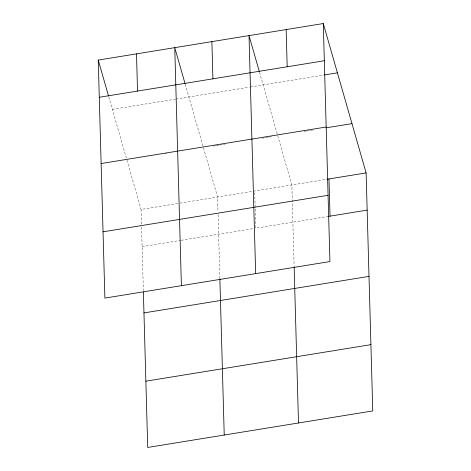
<?xml version="1.0" encoding="UTF-8"?>
<svg xmlns="http://www.w3.org/2000/svg" width="471" height="471" viewBox="0 0 471 471"><rect width="100%" height="100%" fill="white"/><g stroke="black" fill="none" stroke-linecap="round" stroke-linejoin="round"><path stroke-width="0.35" stroke-dasharray="2.35 1.77" d="M112.369 109.366L175.171 99.175M175.895 99.057L249.583 87.094M250.301 86.982L323.848 75.042M165.191 153.94L166.634 153.705M213.445 146.11L215.588 145.763M216.301 145.645L219.162 145.18M219.875 145.068L222.73 144.603M223.442 144.485L224.873 144.256M262.006 138.227L264.861 137.762M265.573 137.65L268.435 137.185M269.147 137.067L272.002 136.602M304.136 131.391L306.28 131.038M306.992 130.926L309.847 130.461M310.566 130.343L313.421 129.884M141.477 224.031L141.07 209.442L179.327 203.231M180.052 203.113L327.557 179.174M142.107 246.639L180.364 240.428M181.088 240.316L255.041 228.311M328.593 216.372L255.759 228.194L254.717 190.996M259.515 72.222L277.313 134.264M277.713 135.677L291.849 184.968L294.139 266.827M185.25 84.274L203.048 146.322M203.448 147.729L217.584 197.019L217.991 211.609M108.736 96.69L126.328 158.032M126.934 160.152L141.07 209.442M218.073 214.529L219.851 278.161M141.559 226.945L143.337 290.578"/><path stroke-width="0.71" d="M323.283 23.55L329.93 261.558L104.886 298.09L98.233 60.076L323.283 23.55L366.114 172.91L372.767 410.924L147.717 447.45L143.378 292.02M99.275 97.279L324.325 60.747M324.566 74.924L337.419 72.84M101.124 163.543L326.173 127.017M326.273 127.794L351.984 123.626M327.557 179.174L366.114 172.91M103.031 231.82L328.081 195.294M328.593 216.372L367.156 210.113M143.961 312.909L369.005 276.377M145.869 381.18L370.913 344.654M259.315 71.515L249.018 35.602L255.665 273.616M185.05 83.567L174.753 47.659L181.4 285.667M98.233 60.076L108.536 95.99M328.982 178.939L330.024 216.142M294.157 267.546L298.502 422.976M286.15 29.579L287.186 66.776M219.875 278.879L224.231 435.033M211.885 41.631L212.921 78.834M136.496 53.871L137.532 91.068"/></g></svg>
